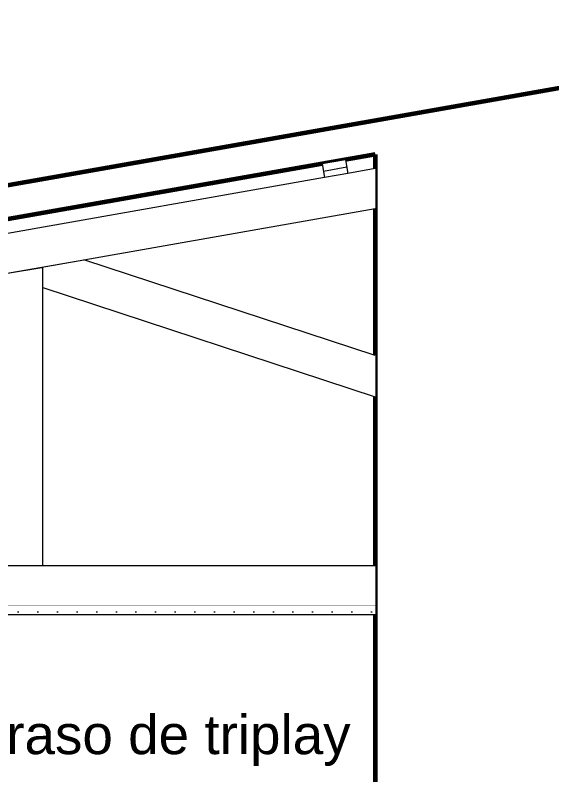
# Model space of a CAD drawing. Header units: metres. Extents: x 48 to 635, y -15 to 39.
# Drawn here: x 426.275 to 427.642, y -12.289 to -10.352 of the extents above; entities that cross this region are included whole.
import ezdxf

# ---------------------------------------------------------------- set-up
doc = ezdxf.new("R2010")
doc.units = ezdxf.units.M
doc.header["$MEASUREMENT"] = 0
doc.linetypes.add('Wipeout_Contour', pattern=[1, 0, -1])
for name, color, linetype in [('Annotation - Label', 7, 'Continuous'), ('Interior - Furniture', 7, 'Continuous'), ('Shell - Roof', 7, 'Continuous'), ('Site & Landscape - Terrain', 7, 'Continuous'), ('Structural - Bearing', 7, 'Continuous')]:
    doc.layers.add(name, color=color, linetype=linetype)
doc.styles.add('GENERATED_STYLE_1', font='')
doc.styles.get('GENERATED_STYLE_1').set_extended_font_data('Arial')
doc.dimstyles.new('GENERATED_STYLE__6', dxfattribs={"dimtxt": 0.18, "dimasz": 0.1368, "dimexe": 0.18, "dimexo": 0.0625, "dimgap": 0.09, "dimtad": 0, "dimtih": 1, "dimtoh": 1, "dimdec": 4, "dimzin": 0, "dimdsep": 46, "dimcen": 0.09, "dimadec": 0, "dimazin": 0, "dimtfac": 1, "dimtdec": 4, "dimtmove": 0, "dimatfit": 3, "dimldrblk": 'ARROWHEAD_11', "dimfxl": 1, "dimtolj": 1, "dimtzin": 0, "dimarcsym": 0})

# ---------------------------------------------------------------- blocks, each defined once
blk = doc.blocks.new('ARROWHEAD_11')
at = {"color": 0, "linetype": 'Continuous', "lineweight": 0}
blk.add_line((0, 0), (-1, 0), dxfattribs=at)
at = {"color": 0, "linetype": 'Continuous', "lineweight": 0, "const_width": 0.25, "flags": 128}
blk.add_lwpolyline([(-0.125, 0, 1), (0.125, 0, 1)], format="xyb", close=True, dxfattribs=at)

msp = doc.modelspace()

# ---------------------------------------------------------------- wipeouts: each hides what was drawn before it
at = {"color": 254, "linetype": 'Wipeout_Contour', "lineweight": 0, "ltscale": 6820.859841}
msp.add_wipeout([(425.0862, -11.1147), (425.2907, -11.0787), (425.2846, -11.0442), (425.3437, -11.0338), (425.3498, -11.0683), (426.177, -10.9224), (426.171, -10.8879), (426.23, -10.8775), (426.2361, -10.912), (427.0634, -10.7661), (427.0573, -10.7316), (427.1164, -10.7212), (427.1225, -10.7557), (427.1922, -10.7434), (427.1922, -10.7074), (425.0862, -11.0789)], dxfattribs=at).dxf.layer = 'Structural - Bearing'
at = {"color": 254, "linetype": 'Wipeout_Contour', "lineweight": 0, "ltscale": 15346.92259}
msp.add_wipeout([(425.0862, -12.3113), (426.0597, -12.3113), (427.1922, -12.3113), (427.1922, -11.8813), (426.2262, -11.8813), (426.2262, -11.9213), (426.2098, -11.9213), (426.2119, -11.9231), (426.2244, -11.9382), (426.2336, -11.9555), (426.2393, -11.9743), (426.2412, -11.9938), (426.2393, -12.0133), (426.2336, -12.032), (426.2244, -12.0493), (426.2119, -12.0645), (426.1968, -12.0769), (426.1795, -12.0862), (426.1607, -12.0918), (426.1412, -12.0938), (426.1217, -12.0918), (426.103, -12.0862), (426.0857, -12.0769), (426.0705, -12.0645), (426.0581, -12.0493), (426.0488, -12.032), (426.0431, -12.0133), (426.0412, -11.9938), (426.0431, -11.9743), (426.0488, -11.9555), (426.0581, -11.9382), (426.0705, -11.9231), (426.0727, -11.9213), (426.0562, -11.9213), (426.0562, -11.8813), (425.0862, -11.8813)], dxfattribs=at).dxf.layer = 'Structural - Bearing'

# ---------------------------------------------------------------- next in the draw order: texts
at = {"layer": 'Annotation - Label', "color": 5, "linetype": 'Continuous', "lineweight": 25, "insert": (425.8874, -12.2012), "char_height": 0.1, "attachment_point": 4, "style": 'GENERATED_STYLE_1'}
msp.add_mtext('\\A1;{\\pql;\\fArial|b0|i0|c0|p34;Cielorraso de triplay}', dxfattribs=at)

# ---------------------------------------------------------------- next in the draw order: wipeouts: each hides what was drawn before it
at = {"color": 254, "linetype": 'Wipeout_Contour', "lineweight": 0, "ltscale": 1707.703271}
msp.add_wipeout([(427.1922, -11.3249), (426.3452, -11.0469), (426.3452, -11.7563), (427.1922, -11.7563)], dxfattribs=at).dxf.layer = 'Structural - Bearing'

# ---------------------------------------------------------------- next in the draw order: wipeouts: each hides what was drawn before it
at = {"color": 254, "linetype": 'Wipeout_Contour', "lineweight": 0, "ltscale": 1280.756802}
msp.add_wipeout([(426.4495, -10.9759), (427.1922, -11.2197), (427.1922, -10.8449)], dxfattribs=at).dxf.layer = 'Structural - Bearing'

# ---------------------------------------------------------------- next in the draw order: wipeouts: each hides what was drawn before it
at = {"color": 254, "linetype": 'Wipeout_Contour', "lineweight": 0, "ltscale": 1710.292055}
msp.add_wipeout([(427.1922, -10.7074), (427.1922, -12.3113), (427.6422, -12.3113), (427.6422, -10.628)], dxfattribs=at).dxf.layer = 'Structural - Bearing'

# ---------------------------------------------------------------- next in the draw order: linework, layer by layer
at = {"layer": 'Structural - Bearing', "color": 7, "linetype": 'Continuous', "lineweight": 60}
for p, q in [((427.1922, -10.7074), (427.1922, -11.8563)), ((427.1922, -11.8563), (427.1922, -11.8813)), ((427.1922, -11.8813), (427.1922, -12.3113))]:
    msp.add_line(p, q, dxfattribs=at)

# ---------------------------------------------------------------- next in the draw order: wipeouts: each hides what was drawn before it
at = {"color": 254, "linetype": 'Wipeout_Contour', "lineweight": 0, "ltscale": 2572.874289}
msp.add_wipeout([(428.7167, -10.3523), (419.6162, -11.9576), (419.6162, -12.0438), (428.7167, -10.4385), (437.6362, -12.0119), (437.6362, -11.9257)], dxfattribs=at).dxf.layer = 'Shell - Roof'

# ---------------------------------------------------------------- next in the draw order: linework, layer by layer
at = {"layer": 'Shell - Roof', "color": 7, "linetype": 'Continuous', "lineweight": 60}
msp.add_line((427.1922, -10.7074), (425.0862, -11.0789), dxfattribs=at)
at = {"layer": 'Shell - Roof', "color": 7, "linetype": 'Continuous', "lineweight": 60, "flags": 128}
msp.add_lwpolyline([(437.6362, -11.9257), (428.7167, -10.3523), (419.6162, -11.9576)], dxfattribs=at)

# ---------------------------------------------------------------- next in the draw order: wipeouts: each hides what was drawn before it
at = {"color": 254, "linetype": 'Wipeout_Contour', "lineweight": 0, "ltscale": 1705.123539}
msp.add_wipeout([(427.1922, -10.7434), (425.0862, -11.1147), (425.0862, -11.2163), (427.1922, -10.8449)], dxfattribs=at).dxf.layer = 'Interior - Furniture'
at = {"color": 254, "linetype": 'Wipeout_Contour', "lineweight": 0, "ltscale": 1705.219158}
msp.add_wipeout([(427.1922, -11.8563), (425.0862, -11.8563), (425.0862, -11.8813), (427.1922, -11.8813)], dxfattribs=at).dxf.layer = 'Site & Landscape - Terrain'

# ---------------------------------------------------------------- next in the draw order: hatches: boundary and pattern name
at = {"layer": 'Site & Landscape - Terrain', "linetype": 'Continuous', "lineweight": 15, "true_color": 0x93a0c6}
h = msp.add_hatch(dxfattribs=at)
h.set_pattern_fill('Plaster_0001', color=253, style=0, pattern_type=2)
h.set_pattern_definition([(0, (362.45774, -14.60127), (0, 0.08660254), [0, -0.05]), (0, (362.48274, -14.557965), (0, 0.08660254), [0, -0.05])])
h.paths.add_polyline_path([(427.1922, -11.8563), (425.0862, -11.8563), (425.0862, -11.8813), (427.1922, -11.8813)])

# ---------------------------------------------------------------- next in the draw order: linework, layer by layer
at = {"layer": 'Interior - Furniture', "color": 134, "linetype": 'Continuous', "lineweight": 18}
for p, q in [((427.1922, -10.7434), (427.1225, -10.7557)), ((427.0634, -10.7661), (426.2361, -10.912))]:
    msp.add_line(p, q, dxfattribs=at)
at = {"layer": 'Site & Landscape - Terrain', "color": 55, "linetype": 'Continuous', "lineweight": 13, "true_color": 0xa2a233}
for p, q in [((427.1922, -11.8563), (425.0862, -11.8563)), ((427.1922, -11.8813), (425.0862, -11.8813))]:
    msp.add_line(p, q, dxfattribs=at)

# ---------------------------------------------------------------- next in the draw order: wipeouts: each hides what was drawn before it
at = {"color": 254, "linetype": 'Wipeout_Contour', "lineweight": 0, "ltscale": 1708.900671}
msp.add_wipeout([(427.0634, -10.7661), (427.1225, -10.7557), (427.1164, -10.7212), (427.0573, -10.7316)], dxfattribs=at).dxf.layer = 'Interior - Furniture'
at = {"color": 254, "linetype": 'Wipeout_Contour', "lineweight": 0, "ltscale": 1705.212232}
msp.add_wipeout([(427.1922, -11.7563), (425.0862, -11.7563), (425.0862, -11.8563), (427.1922, -11.8563)], dxfattribs=at).dxf.layer = 'Interior - Furniture'

# ---------------------------------------------------------------- next in the draw order: hatches: boundary and pattern name
at = {"layer": 'Interior - Furniture', "linetype": 'Continuous', "lineweight": 13, "true_color": 0xbf927d}
h = msp.add_hatch(dxfattribs=at)
h.set_pattern_fill('Wood_0001', color=33, style=0, pattern_type=2)
h.set_pattern_definition([(10, (362.457736, -14.601266), (-0.007814168, 0.044316348), [])])
h.paths.add_polyline_path([(427.0634, -10.7661), (427.1225, -10.7557), (427.1164, -10.7212), (427.0573, -10.7316)])

# ---------------------------------------------------------------- next in the draw order: linework, layer by layer
at = {"layer": 'Interior - Furniture', "color": 104, "linetype": 'Continuous', "lineweight": 20, "true_color": 0x029e21}
for p, q in [((427.1164, -10.7212), (427.0573, -10.7316)), ((427.1164, -10.7212), (427.1225, -10.7557)), ((427.0573, -10.7316), (427.0634, -10.7661)), ((427.1225, -10.7557), (427.0634, -10.7661))]:
    msp.add_line(p, q, dxfattribs=at)

# ---------------------------------------------------------------- next in the draw order: leaders
at = {"layer": 'Annotation - Label', "color": 151, "linetype": 'Continuous', "lineweight": 20, "true_color": 0x80c2ff, "annotation_type": 0, "has_hookline": 1, "hookline_direction": 0, "text_width": 1.2329}
msp.add_leader([(425.4163, -11.8563), (425.7525, -12.2012), (425.7974, -12.2012)], dimstyle='GENERATED_STYLE__6', dxfattribs=at)

# ---------------------------------------------------------------- next in the draw order: wipeouts: each hides what was drawn before it
at = {"color": 254, "linetype": 'Wipeout_Contour', "lineweight": 0, "ltscale": 1705.790834}
msp.add_wipeout([(426.2452, -11.7563), (426.3452, -11.7563), (426.3452, -10.9943), (426.2452, -11.0119)], dxfattribs=at).dxf.layer = 'Interior - Furniture'

# ---------------------------------------------------------------- next in the draw order: linework, layer by layer
at = {"layer": 'Interior - Furniture', "color": 134, "linetype": 'Continuous', "lineweight": 18}
for p, q in [((426.3452, -11.7563), (425.8952, -11.7563)), ((427.1922, -11.7563), (426.3452, -11.7563))]:
    msp.add_line(p, q, dxfattribs=at)

# ---------------------------------------------------------------- next in the draw order: wipeouts: each hides what was drawn before it
at = {"color": 254, "linetype": 'Wipeout_Contour', "lineweight": 0, "ltscale": 2134.611517}
msp.add_wipeout([(426.3452, -10.9943), (426.3452, -11.0469), (427.1922, -11.3249), (427.1922, -11.2197), (426.4495, -10.9759)], dxfattribs=at).dxf.layer = 'Interior - Furniture'

# ---------------------------------------------------------------- next in the draw order: linework, layer by layer
at = {"layer": 'Interior - Furniture', "color": 134, "linetype": 'Continuous', "lineweight": 18}
for p, q in [((426.4495, -10.9759), (427.1922, -10.8449)), ((426.2452, -11.0119), (426.4495, -10.9759)), ((427.1922, -11.2197), (426.4495, -10.9759)), ((426.3452, -11.0469), (426.3452, -10.9943)), ((426.3452, -11.7563), (426.3452, -11.0469)), ((426.3452, -11.0469), (427.1922, -11.3249))]:
    msp.add_line(p, q, dxfattribs=at)

doc.saveas('drawing.dxf')
